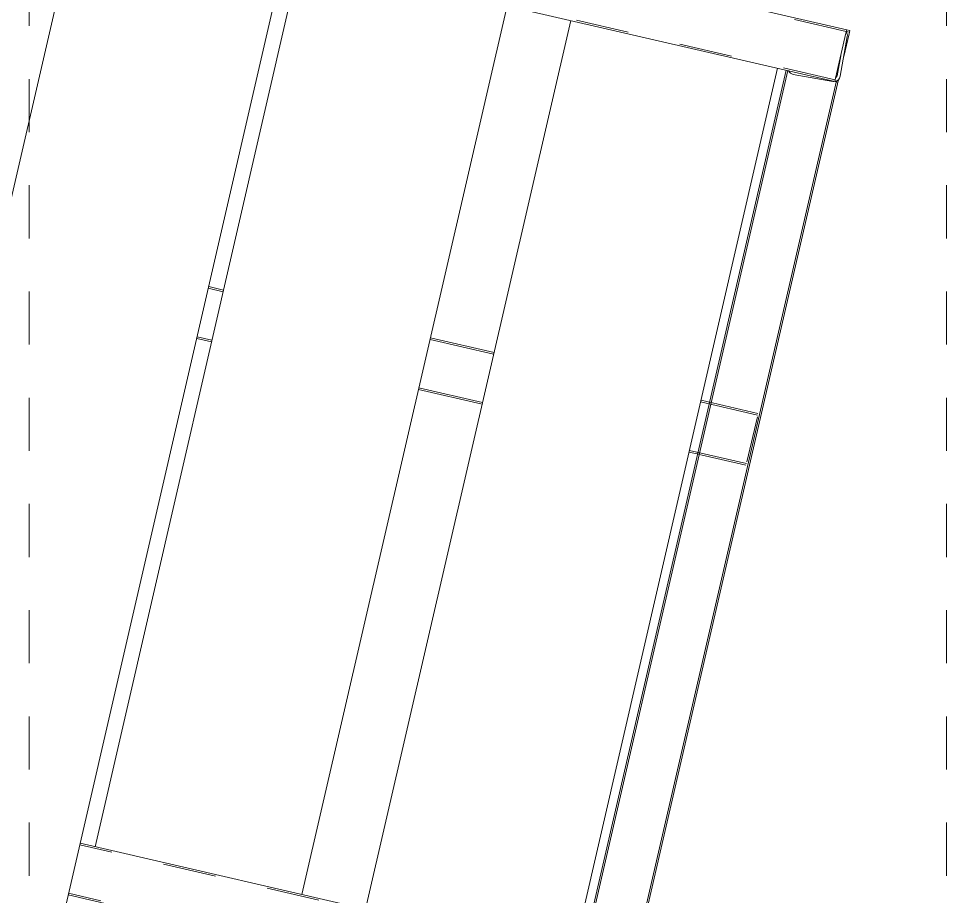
# Model space of a CAD drawing. Header units: metres. Extents: x 118 to 451, y -76 to 55.
# Drawn here: x 316.217 to 317.965, y -28.699 to -27.046 of the extents above; entities that cross this region are included whole.
import ezdxf

# ---------------------------------------------------------------- set-up
doc = ezdxf.new("R2010")
doc.units = ezdxf.units.M
doc.linetypes.add('Grid Line', pattern=[0.022225, 0.0127, -0.003175, 0.003175, -0.003175])
doc.linetypes.add('Hidden', pattern=[0.007144, 0.004763, -0.002381])
for name, color, linetype, lineweight in [('A-DETL-MBND', 7, 'Continuous', 9), ('P-PIPE', 7, 'Continuous', 9), ('S-BEAM', 7, 'Continuous', 9), ('S-COLS', 7, 'Continuous', 9), ('S-GRID', 7, 'Continuous', 9)]:
    doc.layers.add(name, color=color, linetype=linetype, lineweight=lineweight)

# ---------------------------------------------------------------- blocks, each defined once
blk = doc.blocks.new('RHS-Rectangular Hollow Section - 100 x 100-1771834-Nivel Top-EC')
at = {"layer": 'S-BEAM'}
for p, q in [((1.0456, 0.05), (-0.0163, 0.05)), ((-0.0163, -0.05), (1.0456, -0.05))]:
    blk.add_line(p, q, dxfattribs=at)
at = {"layer": 'S-BEAM', "linetype": 'Hidden'}
for p, q in [((1.0456, 0.0468), (-0.0163, 0.0468)), ((1.0456, -0.0468), (-0.0163, -0.0468))]:
    blk.add_line(p, q, dxfattribs=at)
blk = doc.blocks.new('RHS-Rectangular Hollow Section - 100 x 100-1771792-Nivel Top-EC')
at = {"layer": 'S-BEAM'}
for p, q in [((1.0456, 0.05), (-0.0163, 0.05)), ((1.0456, 0.0436), (1.0456, 0.05)), ((1.0456, 0.0436), (1.0456, -0.0436)), ((-0.0163, -0.05), (1.0456, -0.05)), ((1.0456, -0.05), (1.0456, -0.0436))]:
    blk.add_line(p, q, dxfattribs=at)
at = {"layer": 'S-BEAM', "linetype": 'Hidden'}
for p, q in [((1.0456, 0.0468), (-0.0163, 0.0468)), ((1.0456, -0.0468), (-0.0163, -0.0468))]:
    blk.add_line(p, q, dxfattribs=at)
blk = doc.blocks.new('FCA_N_Columna de acero - 100x100mm-V33-Nivel Top-EC')
at = {"layer": 'S-COLS'}
for p, q in [((-0.05, -0.038), (-0.05, 0.038)), ((-0.044, 0.038), (-0.044, -0.0002)), ((-0.038, 0.05), (0.038, 0.05))]:
    blk.add_line(p, q, dxfattribs=at)
for centre, radius, start, end in [((-0.038, 0.038), 0.012, 107.097, 180), ((-0.038, 0.038), 0.006, 130.494, 180), ((-0.038, 0.038), 0.012, 90, 98.7469), ((0.038, 0.038), 0.012, 36.5154, 90), ((-0.038, -0.038), 0.012, 180, 223.5939)]:
    blk.add_arc(centre, radius, start, end, dxfattribs=at)
blk = doc.blocks.new('RHS-Rectangular Hollow Section - 100 x 100-1771746-Nivel Top-EC')
at = {"layer": 'A-DETL-MBND'}
for p, q in [((1.3711, 0.05), (1.3651, 0.05)), ((1.3711, 0.0468), (1.3651, 0.0468)), ((1.3711, 0.0436), (1.3711, 0.05)), ((1.3711, 0.0436), (1.3711, 0)), ((1.3651, -0.05), (1.3711, -0.05)), ((1.3711, -0.0468), (1.3693, -0.0468)), ((1.3711, -0.05), (1.3711, -0.0458))]:
    blk.add_line(p, q, dxfattribs=at)
blk = doc.blocks.new('RHS-Rectangular Hollow Section - 100 x 100-1770565-Nivel Top-EC')
at = {"layer": 'A-DETL-MBND'}
for p, q in [((1.8263, 0.05), (0.1089, 0.05)), ((1.8263, 0.0468), (0.1089, 0.0468)), ((0.0578, -0.05), (1.8313, -0.05)), ((1.8278, -0.0468), (0.1006, -0.0468))]:
    blk.add_line(p, q, dxfattribs=at)
blk = doc.blocks.new('RHS-Rectangular Hollow Section - 100 x 100-V34-Nivel Top-EC')
at = {"layer": 'A-DETL-MBND'}
for p, q in [((0.3319, 0.05), (0.3032, 0.05)), ((0.3319, 0.0468), (0.3032, 0.0468)), ((0.8547, 0.05), (0.7319, 0.05)), ((0.8547, 0.0468), (0.7319, 0.0468)), ((1.3647, 0.05), (1.2547, 0.05)), ((1.3647, 0.0468), (1.2547, 0.0468)), ((1.3651, 0.0436), (1.3651, -0.0436)), ((0.3319, -0.0468), (0.3032, -0.0468)), ((0.3032, -0.05), (0.3319, -0.05)), ((0.8547, -0.0468), (0.7319, -0.0468)), ((0.7319, -0.05), (0.8547, -0.05)), ((1.3647, -0.0468), (1.2547, -0.0468)), ((1.2547, -0.05), (1.2764, -0.05)), ((1.2775, -0.05), (1.3647, -0.05))]:
    blk.add_line(p, q, dxfattribs=at)

msp = doc.modelspace()

# ---------------------------------------------------------------- linework, layer by layer
at = {"layer": 'P-PIPE', "color": 253, "true_color": 0xaaaaaa}
for p, q in [((316.5862, -25.7264), (314.8766, -33.1315)), ((315.2663, -33.2215), (316.9759, -25.8164)), ((316.7478, -26.9321), (316.3615, -28.6054)), ((316.7512, -28.6954), (317.1376, -27.0219)), ((317.2572, -27.0495), (316.8709, -28.723)), ((317.2606, -28.813), (317.6469, -27.1396))]:
    msp.add_line(p, q, dxfattribs=at)
at = {"layer": 'S-GRID', "color": 253, "linetype": 'Grid Line', "true_color": 0xaaaaaa}
for p, q in [((316.2376, -35.6599), (316.2376, -10.0504)), ((317.9648, -35.6599), (317.9648, -10.0504))]:
    msp.add_line(p, q, dxfattribs=at)

# ---------------------------------------------------------------- block references
at = {"layer": 'A-DETL-MBND'}
for name, p, rotation in [('RHS-Rectangular Hollow Section - 100 x 100-1771746-Nivel Top-EC', (316.4356, -26.8089), 347.0000000000002), ('RHS-Rectangular Hollow Section - 100 x 100-1770565-Nivel Top-EC', (317.3009, -28.934), 76.99999999999986), ('RHS-Rectangular Hollow Section - 100 x 100-V34-Nivel Top-EC', (316.2688, -27.5312), 347.0000000000002)]:
    msp.add_blockref(name, p, dxfattribs=dict(at, rotation=rotation))
at = {"layer": 'S-BEAM', "linetype": 'Hidden', "rotation": 347.0000000000002}
for name, p in [('RHS-Rectangular Hollow Section - 100 x 100-1771792-Nivel Top-EC', (316.7469, -26.8808)), ('RHS-Rectangular Hollow Section - 100 x 100-1771834-Nivel Top-EC', (316.3382, -28.6511))]:
    msp.add_blockref(name, p, dxfattribs=at)
at = {"layer": 'S-COLS', "rotation": 169.9999999999995}
msp.add_blockref('FCA_N_Columna de acero - 100x100mm-V33-Nivel Top-EC', (317.7223, -27.1086), dxfattribs=at)

doc.saveas('drawing.dxf')
